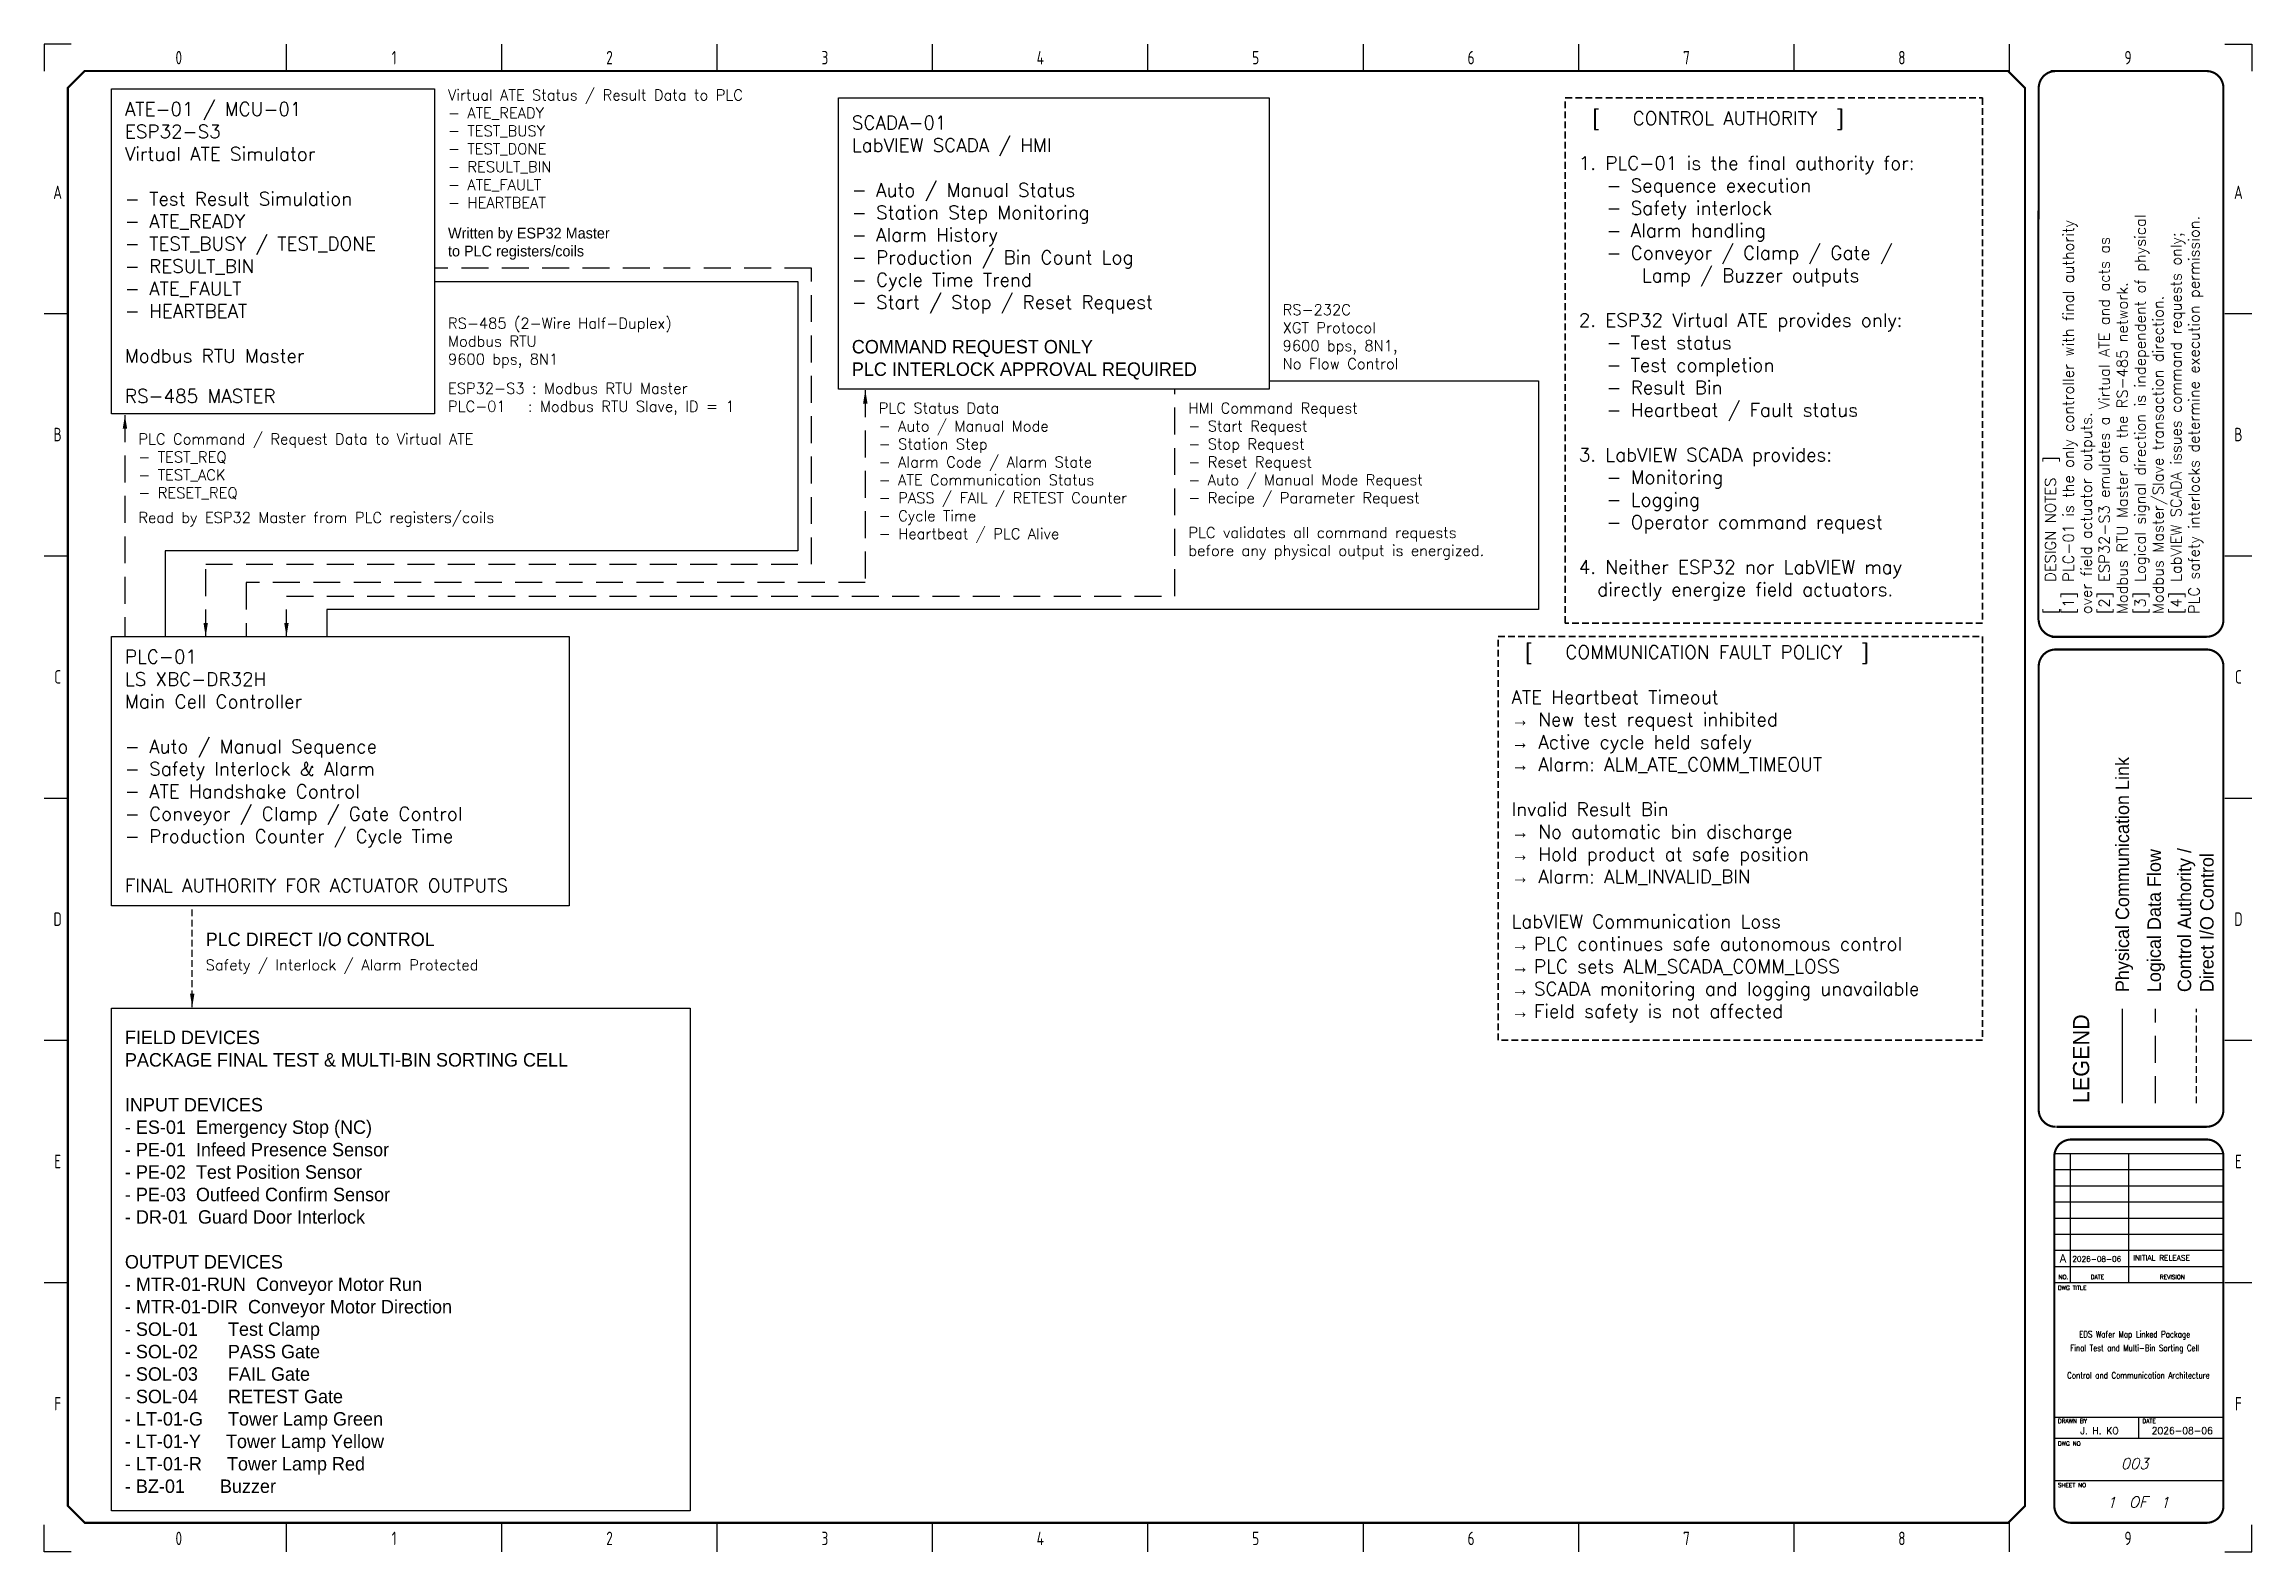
# Model space of a CAD drawing. Extents: x 5 to 415, y 5 to 285.
import ezdxf
from ezdxf.enums import TextEntityAlignment as Align

# ---------------------------------------------------------------- set-up
doc = ezdxf.new("R2010")
doc.units = 0
doc.header["$LTSCALE"] = 10
doc.linetypes.add('DASHED', pattern=[0.75, 0.5, -0.25])
doc.linetypes.add('HIDDEN2', pattern=[0.1875, 0.125, -0.0625])
for name, color, linetype in [('COMM_DEVICE', 4, 'Continuous'), ('COMM_LOGICAL_RX', 3, 'DASHED'), ('COMM_LOGICAL_TX', 5, 'DASHED'), ('COMM_PHYSICAL', 7, 'Continuous'), ('SYMS', 7, 'Continuous'), ('TEXT_NOTE', 8, 'Continuous'), ('TITLE', 7, 'Continuous'), ('Title blocks', 7, 'Continuous')]:
    doc.layers.add(name, color=color, linetype=linetype)
doc.layers.add('CONTROL_AUTHORITY', color=6, linetype='HIDDEN2', lineweight=30)
doc.styles.add('ISO8', font='ISO8.shx', dxfattribs={"width": 0.8})
doc.styles.add('ITALIC', font='ITALIC')
doc.styles.add('ROMANS', font='romans')
doc.styles.add('SIMPLEX', font='simplex')
doc.dimstyles.get("Standard").update_dxf_attribs({"dimtxt": 0.18, "dimasz": 0.18, "dimexe": 0.18, "dimexo": 0.0625, "dimgap": 0.09, "dimtad": 0, "dimtih": 1, "dimtoh": 1, "dimdec": 4, "dimzin": 0, "dimdsep": 46, "dimtxsty": 'Standard', "dimcen": 0.09, "dimadec": 0, "dimazin": 0, "dimtfac": 1, "dimtdec": 4, "dimtofl": 0, "dimtmove": 0, "dimatfit": 3, "dimfxl": 1, "dimtolj": 1, "dimtzin": 0, "dimarcsym": 0})

# ---------------------------------------------------------------- blocks, each defined once
blk = doc.blocks.new('Title_blocks_A3')
at = {"layer": 'TITLE'}
for p, q in [((372.89, 276.86), (372.89, 259.33)), ((378.33, 79), (409.73, 79)), ((381.28, 79), (381.28, 55)), ((392.12, 79), (392.12, 55)), ((378.33, 76), (409.73, 76)), ((378.32, 73), (409.73, 73)), ((378.32, 70), (409.73, 70)), ((378.32, 67), (409.73, 67)), ((378.32, 64), (409.73, 64)), ((378.32, 61), (409.72, 61)), ((378.32, 58), (409.72, 58)), ((378.32, 55), (409.72, 55)), ((372.89, 13.53), (372.89, 37.81)), ((378.32, 30.02), (409.72, 30.02)), ((394.02, 26.1), (394.02, 30.02)), ((378.32, 26.1), (409.72, 26.1)), ((378.32, 18.24), (409.72, 18.24))]:
    blk.add_line(p, q, dxfattribs=at)
at = {"layer": 'TITLE', "const_width": 0.392}
blk.add_lwpolyline([(372.89, 13.53), (372.89, 276.86), (369.75, 280), (12.53, 280), (9.39, 276.86), (9.39, 13.53), (12.53, 10.39), (369.75, 10.39)], close=True, dxfattribs=at)
for points in [[(378.56, 280, 0.414214), (375.42, 276.86, 0.414214)], [(409.72, 276.86, 0.414214), (406.58, 280, 0.414214)], [(375.42, 178.08, 0.414214), (378.56, 174.94, 0.414214)], [(406.58, 174.94, 0.414214), (409.72, 178.08, 0.414214)], [(378.56, 172.58, 0.414214), (375.42, 169.44, 0.414214)], [(409.72, 169.44, 0.414214), (406.58, 172.58, 0.414214)], [(375.42, 87.08, 0.414214), (378.56, 83.94, 0.414214)], [(406.58, 83.94, 0.414214), (409.72, 87.08, 0.414214)], [(381.46, 81.58, 0.414214), (378.32, 78.44, 0.414214)], [(409.72, 78.44, 0.414214), (406.58, 81.58, 0.414214)], [(378.32, 13.53, 0.414214), (381.46, 10.39, 0.414214)], [(406.58, 10.39, 0.414214), (409.72, 13.53, 0.414214)]]:
    blk.add_lwpolyline(points, format="xyb", dxfattribs=at)
for points in [[(406.58, 280), (377.64, 280)], [(375.42, 276.86), (375.42, 252.47)], [(409.72, 276.86), (409.72, 253.24)], [(375.33, 254.09), (375.33, 178.08)], [(409.72, 254.09), (409.72, 178.08)], [(377.83, 174.94), (406.58, 174.94)], [(378.53, 172.58), (406.58, 172.58)], [(378.72, 83.94), (406.58, 83.94)], [(378.32, 78.44), (378.32, 13.53)], [(381.46, 81.58), (406.58, 81.58)], [(409.72, 78.44), (409.72, 13.53)], [(381.46, 10.39), (406.58, 10.39)]]:
    blk.add_lwpolyline(points, dxfattribs=at)
at = {"layer": 'TITLE', "color": 7, "const_width": 0.392}
for points in [[(375.42, 169.44), (375.42, 87.08)], [(409.72, 169.44), (409.72, 87.08)]]:
    blk.add_lwpolyline(points, dxfattribs=at)
at = {"layer": 'Title blocks', "color": 7}
for p, q in [((50, 280), (50, 285)), ((90, 280), (90, 285)), ((130, 280), (130, 285)), ((170, 280), (170, 285)), ((250, 280), (250, 285)), ((290, 280), (290, 285)), ((330, 280), (330, 285)), ((370, 280), (370, 285)), ((5, 235), (9.39, 235)), ((410, 235), (415, 235)), ((5, 190), (9.39, 190)), ((410, 190), (415, 190)), ((5, 100), (9.39, 100)), ((410, 100), (415, 100)), ((5, 55), (9.39, 55)), ((410, 55), (415, 55)), ((50, 5), (50, 10.39)), ((90, 5), (90, 10.39)), ((130, 5), (130, 10.39)), ((170, 5), (170, 10.39)), ((250, 5), (250, 10.39)), ((290, 5), (290, 10.39)), ((330, 5), (330, 10.39)), ((370, 5), (370, 10.64))]:
    blk.add_line(p, q, dxfattribs=at)
at = {"layer": 'Title blocks', "color": 2}
for p, q in [((210, 280), (210, 285)), ((5, 145), (9.39, 145)), ((410, 145), (415, 145)), ((210, 5), (210, 10.39))]:
    blk.add_line(p, q, dxfattribs=at)
at = {"layer": 'Title blocks'}
for points in [[(10, 285), (5, 285), (5, 280)], [(410, 285), (415, 285), (415, 280)], [(10, 5), (5, 5), (5, 10)], [(410, 5), (415, 5), (415, 10)]]:
    blk.add_lwpolyline(points, dxfattribs=at)
at = {"layer": 'TITLE', "color": 1, "style": 'SIMPLEX'}
for s, p in [('DWG TITLE', (378.97, 53.64)), ('DRAWN BY', (378.97, 28.91)), ('DATE', (394.67, 28.91)), ('DWG NO', (378.97, 24.72)), ('SHEET NO', (378.97, 17))]:
    blk.add_text(s, height=0.785, dxfattribs=at).set_placement(p)
at = {"layer": 'TITLE', "color": 1}
for s, height, style, p in [('NO.', 0.785, 'SIMPLEX', (380.02, 56.04)), ('DATE', 0.785, 'SIMPLEX', (386.32, 56.04)), ('REVISION', 0.785, 'SIMPLEX', (400.23, 56.04)), ('OF', 2, 'ITALIC', (393.89, 14.25))]:
    blk.add_text(s, height=height, dxfattribs=dict(at, style=style)).set_placement(p, align=Align.MIDDLE)
at = {"layer": 'TITLE', "color": 1, "style": 'ITALIC'}
for tag, height, p in [('TITLE#1', 1.5, (393.23, 44.81)), ('TITLE#2', 1.5, (393.23, 42.27)), ('TITLE#3', 1.5, (393.23, 39.73)), ('TITLE#4', 1.5, (393.23, 37.18)), ('DWG#', 2, (393.23, 20.38))]:
    blk.add_attdef(tag, text='', height=height, dxfattribs=at).set_placement(p, align=Align.CENTER)
at = {"layer": 'TITLE', "color": 1}
for tag, p, height, style in [('DRAWNBY', (383.14, 26.88), 1.25, 'SIMPLEX'), ('DATE', (396.4, 26.88), 1.25, 'SIMPLEX'), ('SHTS', (397.95, 13.15), 2, 'ITALIC')]:
    blk.add_attdef(tag, p, '', height=height, dxfattribs=dict(at, style=style))
at = {"layer": 'TITLE', "color": 1, "style": 'ITALIC'}
blk.add_attdef('SH#', text='', height=2, dxfattribs=at).set_placement((389.77, 13.15), align=Align.RIGHT)
at = {"layer": 'TITLE', "color": 7, "flags": 9}
blk.add_attdef('WD_TB', (381.46, 10.39), '', height=1.57, dxfattribs=at)
at = {"layer": 'Title blocks', "style": 'ISO8', "width": 0.8}
for s, p in [('0', (30, 282.5)), ('1', (70, 282.5)), ('2', (110, 282.5)), ('3', (150, 282.5)), ('4', (190, 282.5)), ('5', (230, 282.5)), ('6', (270, 282.5)), ('7', (310, 282.5)), ('8', (350, 282.5)), ('9', (392, 282.5)), ('A', (7.5, 257.5)), ('A', (412.5, 257.5)), ('B', (7.5, 212.5)), ('B', (412.5, 212.5)), ('C', (7.5, 167.5)), ('C', (412.5, 167.5)), ('D', (7.5, 122.5)), ('D', (412.5, 122.5)), ('E', (7.5, 77.5)), ('E', (412.5, 77.5)), ('F', (7.5, 32.5)), ('F', (412.5, 32.5)), ('0', (30, 7.5)), ('1', (70, 7.5)), ('2', (110, 7.5)), ('3', (150, 7.5)), ('4', (190, 7.5)), ('5', (230, 7.5)), ('6', (270, 7.5)), ('7', (310, 7.5)), ('8', (350, 7.5)), ('9', (392, 7.5))]:
    blk.add_text(s, height=2.5, dxfattribs=at).set_placement(p, align=Align.MIDDLE)

msp = doc.modelspace()

# ---------------------------------------------------------------- linework, layer by layer
at = {"layer": 'COMM_DEVICE'}
for points in [[(17.5, 276.7), (77.5, 276.7), (77.5, 216.37), (17.5, 216.37)], [(152.5, 275), (232.5, 275), (232.5, 220.92), (152.5, 220.92)], [(17.5, 175), (102.5, 175), (102.5, 125), (17.5, 125)], [(17.5, 105.96), (125, 105.96), (125, 12.63), (17.5, 12.63)]]:
    msp.add_lwpolyline(points, close=True, dxfattribs=at)
at = {"layer": 'CONTROL_AUTHORITY'}
for points in [[(287.5, 275), (365, 275), (365, 177.5), (287.5, 177.5)], [(275, 175), (365, 175), (365, 100), (275, 100)]]:
    msp.add_lwpolyline(points, close=True, dxfattribs=at)

# ---------------------------------------------------------------- block references
at = {"layer": 'SYMS'}
ref = msp.add_blockref('Title_blocks_A3', (0, 0), dxfattribs=at)
ref.add_attrib('TITLE#1', 'EDS Wafer Map Linked Package', dxfattribs={"layer": 'TITLE', "color": 1, "height": 1.2, "style": 'ROMANS', "width": 0.8}).set_placement((393.23, 44.81), align=Align.CENTER)
ref.add_attrib('DATE', '2026-08-06', (396.4, 26.88), dxfattribs={"layer": 'TITLE', "color": 1, "height": 1.25, "style": 'SIMPLEX'})
ref.add_attrib('DRAWNBY', 'J. H. KO', (383.14, 26.88), dxfattribs={"layer": 'TITLE', "color": 1, "height": 1.25, "style": 'SIMPLEX'})
ref.add_attrib('SH#', '1', dxfattribs={"layer": 'TITLE', "color": 1, "height": 2, "style": 'ITALIC'}).set_placement((389.77, 13.15), align=Align.RIGHT)
ref.add_attrib('TITLE#2', 'Final Test and Multi-Bin Sorting Cell', dxfattribs={"layer": 'TITLE', "color": 1, "height": 1.2, "style": 'ROMANS', "width": 0.8}).set_placement((393.23, 42.27), align=Align.CENTER)
ref.add_attrib('TITLE#4', 'Control and Communication Architecture', dxfattribs={"layer": 'TITLE', "color": 1, "height": 1.2, "style": 'ROMANS', "width": 0.8}).set_placement((393.93, 37.18), align=Align.CENTER)
ref.add_attrib('DWG#', '003', dxfattribs={"layer": 'TITLE', "color": 1, "height": 2, "style": 'ITALIC'}).set_placement((393.23, 20.38), align=Align.CENTER)
ref.add_attrib('SHTS', '1', (397.95, 13.15), dxfattribs={"layer": 'TITLE', "color": 1, "height": 2, "style": 'ITALIC'})

# ---------------------------------------------------------------- texts
at = {"attachment_point": 1, "rotation": 90}
for s, width, heights, insert, char_height in [('Physical Communication Link', 60.2244, [4.6], (389.7, 108.95), 2.5), ('Logical Data Flow', 48.1084, [4.79], (395.61, 108.95), 2.5), ('Control Authority /\\PDirect I/O Control', 73.1623, [22.03], (401.23, 108.95), 2.5), ('LEGEND', 32.5, [0], (381.79, 88.33), 3)]:
    msp.add_mtext_dynamic_manual_height_columns(s, width=width, gutter_width=12.5, heights=heights, dxfattribs=dict(at, insert=insert, char_height=char_height))
at = {"attachment_point": 1}
for s, width, heights, insert, char_height in [('{\\Fromans|c0;A}', 5, [0], (379.34, 60.26), 1.5), ('{\\Fromans|c129;2026-08-06}', 5, [0], (381.66, 59.89), 1), ('{\\Fromans|c129;INITIAL RELEASE}', 13.0064, [1.46], (392.95, 60.09), 1)]:
    msp.add_mtext_dynamic_manual_height_columns(s, width=width, gutter_width=12.5, heights=heights, dxfattribs=dict(at, insert=insert, char_height=char_height))
at = {"layer": 'COMM_PHYSICAL', "char_height": 2, "attachment_point": 1}
for s, insert, width in [('{\\Fromans|c0;RS-485 (2-Wire Half-Duplex)^JModbus RTU^J9600 bps, 8N1}', (80, 234.17), 64.75), ('{\\Fromans|c0;RS-232C^JXGT Protocol^J9600 bps, 8N1,\\Fromans|c129;\\P\\Fromans|c0;No Flow Control}', (235, 236.67), 70.875)]:
    msp.add_mtext(s, dxfattribs=dict(at, insert=insert, width=width))
at = {"layer": 'CONTROL_AUTHORITY', "insert": (35, 120), "char_height": 2.5, "attachment_point": 1}
msp.add_mtext_dynamic_manual_height_columns('PLC DIRECT I/O CONTROL', width=52.5148, gutter_width=12.5, heights=[4.02], dxfattribs=at)
at = {"layer": 'TEXT_NOTE', "attachment_point": 1}
for s, insert, char_height, width in [('Written by ESP32 Master\\Pto PLC registers/coils', (80, 250.91), 2, 114.1875), ('COMMAND REQUEST ONLY^JPLC INTERLOCK APPROVAL REQUIRED', (155, 230.06), 2.5, 79.625), ('{\\Fromans|c0;ESP32-S3 : Modbus RTU Master^JPLC-01   : Modbus RTU Slave, ID = 1}', (80, 222.08), 2, 83.5625), ('{\\Fromans|c0;RS-485 MASTER}', (20, 220.9), 2.5, 33.25), ('{\\Fromans|c0;Read by ESP32 Master\\Fromans|c129; \\Fromans|c0;from PLC registers/coils}', (22.5, 198.09), 2, 112.4375), ('{\\Fromans|c0;PLC validates all command requests^Jbefore any physical output is energized.}', (217.5, 195.3), 2, 76.65), ('{\\Fromans|c0;FINAL AUTHORITY FOR ACTUATOR OUTPUTS}', (20, 130), 2.5, 91.875)]:
    msp.add_mtext(s, dxfattribs=dict(at, insert=insert, char_height=char_height, width=width))
at = {"layer": 'TEXT_NOTE', "insert": (35, 115), "char_height": 2, "attachment_point": 1}
msp.add_mtext_dynamic_manual_height_columns('{\\Fromans|c0;Safety / Interlock / Alarm Protected}', width=59.6019, gutter_width=12.5, heights=[3.43], dxfattribs=at)
at = {"layer": 'Title blocks', "attachment_point": 1}
for s, insert, char_height, width in [('{\\Fromans|c0;Virtual ATE Status / Result Data to PLC^J- ATE_READY^J- TEST_BUSY^J- TEST_DONE^J- RESULT_BIN^J- ATE_FAULT^J- HEARTBEAT}', (80, 276.56), 2, 66.9091), ('{\\Fromans|c0;SCADA-01^JLabVIEW SCADA / HMI^J^J- Auto / Manual Status^J- Station Step Monitoring^J- Alarm History^J- Production / Bin Count Log^J- Cycle Time Trend^J- Start / Stop / Reset Request}', (155, 271.67), 2.5, 77.875), ('{\\Fromans|c0;PLC Status Data^J- Auto / Manual Mode^J- Station Step^J- Alarm Code / Alarm State^J- ATE Communication Status^J- PASS / FAIL / RETEST Counter^J- Cycle Time^J- Heartbeat / PLC Alive}', (160, 218.41), 2, 77), ('{\\Fromans|c0;HMI Command Request^J- Start Request^J- Stop Request^J- Reset Request^J- Auto / Manual Mode Request^J- Recipe / Parameter Request}', (217.5, 218.41), 2, 71.3125), ('{\\Fromans|c0;PLC Command / Request Data to Virtual ATE^J- TEST_REQ^J- TEST_ACK^J- RESET_REQ}', (22.5, 212.67), 2, 80.5), ('\\pxi-3,l4,t4;{\\Fromans|c129;[^I\\Fromans|c0;COMMUNICATION FAULT POLICY\\Fromans|c129;  ]\\Fromans|c0;\\P\\pi0,l0,tz;\\PATE Heartbeat Timeout\\P\\fGulim|b0|i0|c129|p50;→\\Fromans|c129; \\Fromans|c0;New test request inhibited\\P\\fGulim|b0|i0|c129|p50;→\\Fromans|c129; \\Fromans|c0;Active cycle held safely\\P\\fGulim|b0|i0|c129|p50;→\\Fromans|c129; \\Fromans|c0;Alarm: ALM_ATE_COMM_TIMEOUT\\P\\PInvalid Result Bin\\P\\fGulim|b0|i0|c129|p50;→\\Fromans|c129; \\Fromans|c0;No automatic bin discharge\\P\\fGulim|b0|i0|c129|p50;→\\Fromans|c129; \\Fromans|c0;Hold product at safe position\\P\\fGulim|b0|i0|c129|p50;→\\Fromans|c129; \\Fromans|c0;Alarm: ALM_INVALID_BIN\\P\\PLabVIEW Communication Loss^J\\fGulim|b0|i0|c129|p50;→ \\Fromans|c0;PLC continues safe autonomous control^J\\fGulim|b0|i0|c129|p50;→ \\Fromans|c0;PLC sets ALM_SCADA_COMM_LOSS^J\\fGulim|b0|i0|c129|p50;→ \\Fromans|c0;SCADA monitoring and logging unavailable^J\\fGulim|b0|i0|c129|p50;→ \\Fromans|c0;Field safety is not affected}', (277.5, 173.33), 2.5, 97.7664), ('FIELD DEVICES^JPACKAGE FINAL TEST & MULTI-BIN SORTING CELL^J^JINPUT DEVICES^J- ES-01  Emergency Stop (NC)^J- PE-01  Infeed Presence Sensor^J- PE-02  Test Position Sensor^J- PE-03  Outfeed Confirm Sensor^J- DR-01  Guard Door Interlock^J^JOUTPUT DEVICES^J- MTR-01-RUN  Conveyor Motor Run^J- MTR-01-DIR  Conveyor Motor Direction^J- SOL-01      Test Clamp^J- SOL-02      PASS Gate^J- SOL-03      FAIL Gate^J- SOL-04      RETEST Gate^J- LT-01-G     Tower Lamp Green^J- LT-01-Y     Tower Lamp Yellow^J- LT-01-R     Tower Lamp Red^J- BZ-01       Buzzer', (20, 101.79), 2.5, 108.5)]:
    msp.add_mtext(s, dxfattribs=dict(at, insert=insert, char_height=char_height, width=width))
at = {"layer": 'Title blocks', "char_height": 2.5, "attachment_point": 1}
for s, width, heights, insert in [('{\\Fromans|c0;ATE-01 / MCU-01^JESP32-S3^JVirtual ATE Simulator^J^J- Test Result Simulation^J- ATE_READY^J- TEST_BUSY / TEST_DONE^J- RESULT_BIN^J- ATE_FAULT^J- HEARTBEAT^J^JModbus RTU Master}', 75, [0], (20, 274.2)), ('\\pxi-3,l4,t4;{\\Fromans|c129;[^I\\Fromans|c0;CONTROL AUTHORITY\\Fromans|c129;  ]\\P\\pi0,l0,tz;\\P\\Fromans|c0;1. PLC-01 is the final authority for:^J   - Sequence execution^J   - Safety interlock^J   - Alarm handling^J   - Conveyor / Clamp / Gate /\\Fromans|c129;\\P^I \\Fromans|c0;Lamp / Buzzer outputs^J^J2. ESP32 Virtual ATE provides only:^J   - Test status^J   - Test completion^J   - Result Bin^J   - Heartbeat / Fault status^J^J3. LabVIEW SCADA provides:^J   - Monitoring^J   - Logging^J   - Operator command request^J^J4. Neither ESP32 nor LabVIEW may \\Fromans|c129;  \\P  \\Fromans|c0;directly\\Fromans|c129; \\Fromans|c0;energize field actuators.}', 73.0097, [104.59], (290, 272.5)), ('{\\Fromans|c0;PLC-01^JLS XBC-DR32H^JMain Cell Controller^J^J- Auto / Manual Sequence^J- Safety Interlock & Alarm^J- ATE Handshake Control^J- Conveyor / Clamp / Gate Control^J- Production Counter / Cycle Time}', 97.5, [0], (20, 172.5))]:
    msp.add_mtext_dynamic_manual_height_columns(s, width=width, gutter_width=12.5, heights=heights, dxfattribs=dict(at, insert=insert))
at = {"layer": 'Title blocks', "insert": (376.59, 177.14), "char_height": 2, "attachment_point": 1, "rotation": 90}
msp.add_mtext_dynamic_manual_height_columns('\\pxi-3,l4,t4;{\\Fromans|c129;[^I\\Fromans|c0;DESIGN NOTES\\Fromans|c129;  ]\\P\\psm1;[1]^I\\Fromans|c0;PLC-01 is the only controller with final authority\\Fromans|c129;^J\\Fromans|c0;over field actuator outputs.\\Fromans|c129;\\P[2]^I\\Fromans|c0;ESP32-S3 emulates a Virtual ATE and acts as\\Fromans|c129;^J\\Fromans|c0;Modbus RTU Master on the RS-485 network.\\Fromans|c129;\\P[3]^I\\Fromans|c0;Logical signal direction is independent of physical\\Fromans|c129;^J\\Fromans|c0;Modbus Master/Slave transaction direction.\\Fromans|c129;\\P[4]^I\\Fromans|c0;LabVIEW SCADA issues command requests only;\\Fromans|c129;^J\\Fromans|c0;PLC safety interlocks determine execution permission.}', width=121.0122, gutter_width=12.5, heights=[60.62], dxfattribs=at)

# ---------------------------------------------------------------- leaders
at = {"layer": 'COMM_LOGICAL_RX'}
for points in [[(35, 175), (35, 188.4), (147.5, 188.4), (147.5, 243.4), (77.5, 243.4)], [(50, 175), (50, 182.5), (215, 182.5), (215, 220.92)]]:
    msp.add_leader(points, dimstyle='Standard', override={"dimtxt": 2.5, "dimasz": 2.5, "dimexe": 1.25, "dimexo": 0.625, "dimgap": 0.625, "dimtad": 1, "dimtih": 0, "dimtoh": 0, "dimdec": 2, "dimzin": 8, "dimdsep": 44, "dimcen": 2.5, "dimtdec": 2, "dimtofl": 1, "dimtolj": 0, "dimtzin": 8}, dxfattribs=at)
at = {"layer": 'COMM_LOGICAL_TX'}
for points in [[(157.5, 220.75), (157.5, 185), (42.5, 185), (42.5, 175)], [(20, 216.09), (20, 175)]]:
    msp.add_leader(points, dimstyle='Standard', override={"dimtxt": 2.5, "dimasz": 2.5, "dimexe": 1.25, "dimexo": 0.625, "dimgap": 0.625, "dimtad": 1, "dimtih": 0, "dimtoh": 0, "dimdec": 2, "dimzin": 8, "dimdsep": 44, "dimcen": 2.5, "dimtdec": 2, "dimtofl": 1, "dimtolj": 0, "dimtzin": 8}, dxfattribs=at)
at = {"layer": 'COMM_LOGICAL_TX', "has_arrowhead": 0}
msp.add_leader([(397.08, 88.33), (397.08, 105.83)], dimstyle='Standard', override={"dimtxt": 2.5, "dimasz": 2.5, "dimexe": 1.25, "dimexo": 0.625, "dimgap": 0.625, "dimtad": 1, "dimtih": 0, "dimtoh": 0, "dimdec": 2, "dimzin": 8, "dimdsep": 44, "dimcen": 2.5, "dimtdec": 2, "dimtofl": 1, "dimtolj": 0, "dimtzin": 8}, dxfattribs=at)
at = {"layer": 'COMM_PHYSICAL', "has_arrowhead": 0}
for points in [[(77.5, 240.9), (145, 240.9), (145, 190.9), (27.5, 190.9), (27.5, 175)], [(232.5, 222.5), (282.5, 222.5), (282.5, 180), (57.5, 180), (57.5, 175)], [(390.99, 88.33), (390.99, 105.83)]]:
    msp.add_leader(points, dimstyle='Standard', override={"dimtxt": 2.5, "dimasz": 2.5, "dimexe": 1.25, "dimexo": 0.625, "dimgap": 0.625, "dimtad": 1, "dimtih": 0, "dimtoh": 0, "dimdec": 2, "dimzin": 8, "dimdsep": 44, "dimcen": 2.5, "dimtdec": 2, "dimtofl": 1, "dimtolj": 0, "dimtzin": 8}, dxfattribs=at)
at = {"layer": 'CONTROL_AUTHORITY'}
msp.add_leader([(32.5, 106.15), (32.5, 125)], dimstyle='Standard', override={"dimtxt": 2.5, "dimasz": 2.5, "dimexe": 1.25, "dimexo": 0.625, "dimgap": 0.625, "dimtad": 1, "dimtih": 0, "dimtoh": 0, "dimdec": 2, "dimzin": 8, "dimdsep": 44, "dimcen": 2.5, "dimtdec": 2, "dimtofl": 1, "dimtolj": 0, "dimtzin": 8}, dxfattribs=at)
at = {"layer": 'CONTROL_AUTHORITY', "has_arrowhead": 0}
msp.add_leader([(404.71, 88.33), (404.71, 105.83)], dimstyle='Standard', override={"dimtxt": 2.5, "dimasz": 2.5, "dimexe": 1.25, "dimexo": 0.625, "dimgap": 0.625, "dimtad": 1, "dimtih": 0, "dimtoh": 0, "dimdec": 2, "dimzin": 8, "dimdsep": 44, "dimcen": 2.5, "dimtdec": 2, "dimtofl": 1, "dimtolj": 0, "dimtzin": 8}, dxfattribs=at)

doc.saveas('drawing.dxf')
